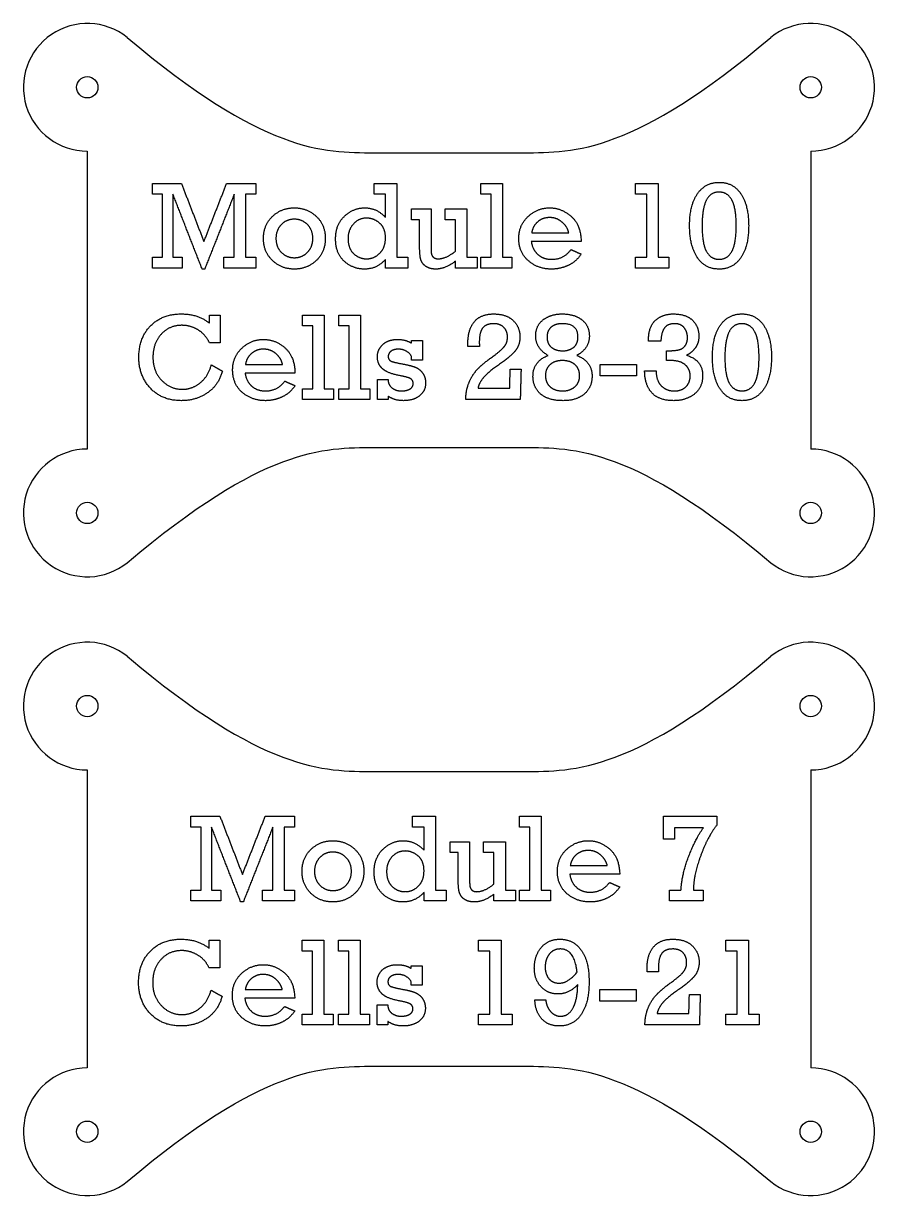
# Model space of a CAD drawing. Header units: inches. Extents: x 0.1 to 15.8, y 0.2 to 7.1.
# Drawn here: x 0.12 to 5.12, y 0.21 to 7.1 of the extents above; entities that cross this region are included whole.
import ezdxf

# ---------------------------------------------------------------- set-up
doc = ezdxf.new("R2010")
doc.units = ezdxf.units.IN
doc.header["$MEASUREMENT"] = 0
doc.layers.add('Default', color=18, linetype='Continuous', true_color=0x000000)

msp = doc.modelspace()

# ---------------------------------------------------------------- linework, layer by layer
at = {"layer": 'Default'}
for points in [[(0.4961, 6.3459), (0.4961, 4.5959)], [(2.1811, 6.3364), (3.0611, 6.3364)], [(4.7461, 6.3459), (4.7461, 4.5959)], [(2.1811, 4.6054), (3.0611, 4.6054)], [(0.4961, 2.7114), (0.4961, 0.9614)], [(2.1811, 2.7019), (3.0611, 2.7019)], [(4.7461, 2.7114), (4.7461, 0.9614)], [(2.1811, 0.9709), (3.0611, 0.9709)]]:
    msp.add_lwpolyline(points, dxfattribs=at)
for centre in [(0.4961, 6.7209), (4.7461, 6.7209), (0.4961, 4.2209), (4.7461, 4.2209), (0.4961, 3.0864), (4.7461, 3.0864), (0.4961, 0.5864), (4.7461, 0.5864)]:
    msp.add_circle(centre, 0.0625, dxfattribs=at)
for centre, start, end in [((0.4961, 6.7209), 51.36101, 270), ((4.7461, 6.7209), 270, 128.63899), ((0.4961, 4.2209), 90, 308.63899), ((4.7461, 4.2209), 231.36101, 90), ((0.4961, 3.0864), 51.36101, 270), ((4.7461, 3.0864), 270, 128.63899), ((0.4961, 0.5864), 90, 308.63899), ((4.7461, 0.5864), 231.36101, 90)]:
    msp.add_arc(centre, 0.375, start, end, dxfattribs=at)
for points, degree in [([(0.7303, 7.0138), (1.5328, 6.3364), (1.8811, 6.3364), (2.1811, 6.3364)], 3), ([(3.0611, 6.3364), (3.3612, 6.3364), (3.7095, 6.3364), (4.512, 7.0138)], 3), ([(0.8785, 6.0925), (0.8785, 6.1244), (0.8785, 6.1562)], 2), ([(0.8785, 6.1562), (0.9637, 6.1562), (1.049, 6.1562)], 2), ([(1.049, 6.1562), (1.1151, 5.9852), (1.1812, 5.8143)], 2), ([(1.1812, 5.8143), (1.2481, 5.9852), (1.3149, 6.1562)], 2), ([(1.3149, 6.1562), (1.4008, 6.1562), (1.4867, 6.1562)], 2), ([(1.4867, 6.1562), (1.4867, 6.1244), (1.4867, 6.0925)], 2), ([(2.181, 6.0925), (2.181, 6.1244), (2.181, 6.1562)], 2), ([(2.181, 6.1562), (2.2479, 6.1562), (2.3148, 6.1562)], 2), ([(2.3148, 6.1562), (2.3148, 5.9397), (2.3148, 5.7231)], 2), ([(2.8084, 6.0925), (2.8084, 6.1244), (2.8084, 6.1562)], 2), ([(2.8084, 6.1562), (2.8721, 6.1562), (2.9358, 6.1562)], 2), ([(2.9358, 6.1562), (2.9358, 5.9397), (2.9358, 5.7231)], 2), ([(3.716, 6.0925), (3.716, 6.1244), (3.716, 6.1562)], 2), ([(3.716, 6.1562), (3.7829, 6.1562), (3.8498, 6.1562)], 2), ([(3.8498, 6.1562), (3.8498, 5.9397), (3.8498, 5.7231)], 2), ([(4.0811, 6.0962), (4.1277, 6.1626), (4.2083, 6.1626)], 2), ([(4.2083, 6.1626), (4.2917, 6.1626), (4.3367, 6.0937)], 2), ([(0.939, 6.0925), (0.9087, 6.0925), (0.8785, 6.0925)], 2), ([(0.939, 5.7231), (0.939, 5.9078), (0.939, 6.0925)], 2), ([(1.1711, 5.653), (1.0853, 5.8728), (0.9995, 6.0925)], 2), ([(0.9995, 6.0925), (0.9995, 5.9078), (0.9995, 5.7231)], 2), ([(1.3593, 6.0925), (1.2726, 5.8728), (1.1859, 5.653)], 2), ([(1.3593, 5.7231), (1.3593, 5.9078), (1.3593, 6.0925)], 2), ([(1.4867, 6.0925), (1.4565, 6.0925), (1.4262, 6.0925)], 2), ([(1.4262, 6.0925), (1.4262, 5.9078), (1.4262, 5.7231)], 2), ([(2.2479, 6.0925), (2.2144, 6.0925), (2.181, 6.0925)], 2), ([(2.2479, 5.9571), (2.2479, 6.0248), (2.2479, 6.0925)], 2), ([(2.8689, 6.0925), (2.8386, 6.0925), (2.8084, 6.0925)], 2), ([(2.8689, 5.7231), (2.8689, 5.9078), (2.8689, 6.0925)], 2), ([(3.7829, 6.0925), (3.7495, 6.0925), (3.716, 6.0925)], 2), ([(3.7829, 5.7231), (3.7829, 5.9078), (3.7829, 6.0925)], 2), ([(4.0345, 5.9076), (4.0345, 6.0298), (4.0811, 6.0962)], 2), ([(4.2081, 6.1053), (4.1541, 6.1053), (4.1309, 6.0539)], 2), ([(4.2821, 6.0601), (4.2559, 6.1053), (4.2081, 6.1053)], 2), ([(4.3084, 5.9076), (4.3084, 6.015), (4.2821, 6.0601)], 2), ([(4.3367, 6.0937), (4.3816, 6.0248), (4.3816, 5.9076)], 2), ([(1.5841, 5.9624), (1.6369, 6.0129), (1.7129, 6.0129)], 2), ([(1.7129, 6.0129), (1.7874, 6.0129), (1.8409, 5.9631)], 2), ([(2.0073, 5.9638), (2.0598, 6.0129), (2.1258, 6.0129)], 2), ([(2.1258, 6.0129), (2.1958, 6.0129), (2.2479, 5.9571)], 2), ([(2.4007, 5.9428), (2.4007, 5.9747), (2.4007, 6.0065)], 2), ([(2.4007, 6.0065), (2.4581, 6.0065), (2.5154, 6.0065)], 2), ([(2.5154, 6.0065), (2.5154, 5.901), (2.5154, 5.7955)], 2), ([(2.5982, 5.9428), (2.5982, 5.9747), (2.5982, 6.0065)], 2), ([(2.5982, 6.0065), (2.6619, 6.0065), (2.7256, 6.0065)], 2), ([(2.7256, 6.0065), (2.7256, 5.8648), (2.7256, 5.7231)], 2), ([(3.0862, 5.9623), (3.1411, 6.0129), (3.2123, 6.0129)], 2), ([(3.2123, 6.0129), (3.282, 6.0129), (3.3387, 5.9633)], 2), ([(4.1309, 6.0539), (4.1078, 6.0026), (4.1078, 5.9076)], 2), ([(1.5313, 5.8332), (1.5313, 5.9119), (1.5841, 5.9624)], 2), ([(1.7129, 5.946), (1.6657, 5.946), (1.6351, 5.9136)], 2), ([(1.7895, 5.9143), (1.7578, 5.946), (1.7129, 5.946)], 2), ([(1.8409, 5.9631), (1.8944, 5.9133), (1.8944, 5.8332)], 2), ([(1.9549, 5.8296), (1.9549, 5.9147), (2.0073, 5.9638)], 2), ([(2.1366, 5.9524), (2.0907, 5.9524), (2.0594, 5.9178)], 2), ([(2.2136, 5.923), (2.1793, 5.9524), (2.1366, 5.9524)], 2), ([(2.2479, 5.8359), (2.2479, 5.8936), (2.2136, 5.923)], 2), ([(2.4485, 5.9428), (2.4246, 5.9428), (2.4007, 5.9428)], 2), ([(2.4485, 5.7846), (2.4485, 5.8637), (2.4485, 5.9428)], 2), ([(2.6587, 5.9428), (2.6285, 5.9428), (2.5982, 5.9428)], 2), ([(2.6587, 5.758), (2.6587, 5.8504), (2.6587, 5.9428)], 2), ([(3.0313, 5.8332), (3.0313, 5.9116), (3.0862, 5.9623)], 2), ([(3.1423, 5.9307), (3.1135, 5.9058), (3.1071, 5.8664)], 2), ([(3.2116, 5.9556), (3.1711, 5.9556), (3.1423, 5.9307)], 2), ([(3.2866, 5.928), (3.256, 5.9556), (3.2116, 5.9556)], 2), ([(3.3243, 5.8664), (3.3172, 5.9005), (3.2866, 5.928)], 2), ([(3.3387, 5.9633), (3.3954, 5.9136), (3.3976, 5.8155)], 2), ([(1.6351, 5.9136), (1.6046, 5.8811), (1.6046, 5.833)], 2), ([(1.8211, 5.833), (1.8211, 5.8825), (1.7895, 5.9143)], 2), ([(2.0594, 5.9178), (2.0281, 5.8832), (2.0281, 5.8326)], 2), ([(3.1071, 5.8664), (3.2157, 5.8664), (3.3243, 5.8664)], 2), ([(4.0793, 5.7223), (4.0345, 5.7915), (4.0345, 5.9076)], 2), ([(4.1078, 5.9076), (4.1078, 5.8017), (4.1337, 5.756)], 2), ([(4.2825, 5.7562), (4.3084, 5.8021), (4.3084, 5.9076)], 2), ([(4.3816, 5.9076), (4.3816, 5.7862), (4.3352, 5.7196)], 2), ([(1.5836, 5.7037), (1.5313, 5.7544), (1.5313, 5.8332)], 2), ([(1.6046, 5.833), (1.6046, 5.7831), (1.636, 5.7515)], 2), ([(1.79, 5.7518), (1.8211, 5.7838), (1.8211, 5.833)], 2), ([(1.8944, 5.8332), (1.8944, 5.753), (1.8411, 5.703)], 2), ([(2.0059, 5.699), (1.9549, 5.7449), (1.9549, 5.8296)], 2), ([(2.0281, 5.8326), (2.0281, 5.7753), (2.0603, 5.7444)], 2), ([(2.2143, 5.746), (2.2479, 5.7785), (2.2479, 5.8359)], 2), ([(2.4561, 5.7073), (2.4485, 5.7313), (2.4485, 5.7846)], 2), ([(2.5154, 5.7955), (2.5154, 5.7572), (2.5176, 5.744)], 2), ([(3.0877, 5.7018), (3.0313, 5.7505), (3.0313, 5.8332)], 2), ([(3.3976, 5.8155), (3.2511, 5.8155), (3.1046, 5.8155)], 2), ([(3.1046, 5.8155), (3.111, 5.7685), (3.1428, 5.7394)], 2), ([(0.8785, 5.6594), (0.8785, 5.6913), (0.8785, 5.7231)], 2), ([(0.8785, 5.7231), (0.9087, 5.7231), (0.939, 5.7231)], 2), ([(0.9995, 5.7231), (1.0265, 5.7231), (1.0536, 5.7231)], 2), ([(1.0536, 5.7231), (1.0536, 5.6913), (1.0536, 5.6594)], 2), ([(1.2988, 5.6594), (1.2988, 5.6913), (1.2988, 5.7231)], 2), ([(1.2988, 5.7231), (1.3291, 5.7231), (1.3593, 5.7231)], 2), ([(1.4262, 5.7231), (1.4565, 5.7231), (1.4867, 5.7231)], 2), ([(1.4867, 5.7231), (1.4867, 5.6913), (1.4867, 5.6594)], 2), ([(1.636, 5.7515), (1.6675, 5.7199), (1.7129, 5.7199)], 2), ([(1.7129, 5.7199), (1.7589, 5.7199), (1.79, 5.7518)], 2), ([(2.0603, 5.7444), (2.0925, 5.7135), (2.1373, 5.7135)], 2), ([(2.1373, 5.7135), (2.1807, 5.7135), (2.2143, 5.746)], 2), ([(2.3148, 5.7231), (2.3466, 5.7231), (2.3785, 5.7231)], 2), ([(2.3785, 5.7231), (2.3785, 5.6913), (2.3785, 5.6594)], 2), ([(2.5176, 5.744), (2.5197, 5.7307), (2.5302, 5.7221)], 2), ([(2.5302, 5.7221), (2.5407, 5.7135), (2.5567, 5.7135)], 2), ([(2.5567, 5.7135), (2.6044, 5.7135), (2.6587, 5.758)], 2), ([(2.7256, 5.7231), (2.7558, 5.7231), (2.7861, 5.7231)], 2), ([(2.7861, 5.7231), (2.7861, 5.6913), (2.7861, 5.6594)], 2), ([(2.8084, 5.6594), (2.8084, 5.6913), (2.8084, 5.7231)], 2), ([(2.8084, 5.7231), (2.8386, 5.7231), (2.8689, 5.7231)], 2), ([(2.9358, 5.7231), (2.9629, 5.7231), (2.9899, 5.7231)], 2), ([(2.9899, 5.7231), (2.9899, 5.6913), (2.9899, 5.6594)], 2), ([(3.1428, 5.7394), (3.1745, 5.7104), (3.2239, 5.7104)], 2), ([(3.2239, 5.7104), (3.2957, 5.7104), (3.3375, 5.7677)], 2), ([(3.3976, 5.7412), (3.3683, 5.6964), (3.3214, 5.6747)], 2), ([(3.3375, 5.7677), (3.3675, 5.7544), (3.3976, 5.7412)], 2), ([(3.716, 5.6594), (3.716, 5.6913), (3.716, 5.7231)], 2), ([(3.716, 5.7231), (3.7495, 5.7231), (3.7829, 5.7231)], 2), ([(3.8498, 5.7231), (3.8816, 5.7231), (3.9135, 5.7231)], 2), ([(3.9135, 5.7231), (3.9135, 5.6913), (3.9135, 5.6594)], 2), ([(4.2083, 5.653), (4.1241, 5.653), (4.0793, 5.7223)], 2), ([(4.1337, 5.756), (4.1596, 5.7104), (4.2081, 5.7104)], 2), ([(4.2081, 5.7104), (4.2566, 5.7104), (4.2825, 5.7562)], 2), ([(4.3352, 5.7196), (4.2888, 5.653), (4.2083, 5.653)], 2), ([(1.0536, 5.6594), (0.966, 5.6594), (0.8785, 5.6594)], 2), ([(1.1859, 5.653), (1.1785, 5.653), (1.1711, 5.653)], 2), ([(1.4867, 5.6594), (1.3928, 5.6594), (1.2988, 5.6594)], 2), ([(1.7129, 5.653), (1.6358, 5.653), (1.5836, 5.7037)], 2), ([(1.8411, 5.703), (1.7877, 5.653), (1.7129, 5.653)], 2), ([(2.1244, 5.653), (2.0569, 5.653), (2.0059, 5.699)], 2), ([(2.2479, 5.7096), (2.1972, 5.653), (2.1244, 5.653)], 2), ([(2.2479, 5.6594), (2.2479, 5.6845), (2.2479, 5.7096)], 2), ([(2.3785, 5.6594), (2.3132, 5.6594), (2.2479, 5.6594)], 2), ([(2.4864, 5.6681), (2.4636, 5.6832), (2.4561, 5.7073)], 2), ([(2.5439, 5.653), (2.5091, 5.653), (2.4864, 5.6681)], 2), ([(2.6587, 5.6991), (2.5988, 5.653), (2.5439, 5.653)], 2), ([(2.6587, 5.6594), (2.6587, 5.6793), (2.6587, 5.6991)], 2), ([(2.7861, 5.6594), (2.7224, 5.6594), (2.6587, 5.6594)], 2), ([(2.9899, 5.6594), (2.8992, 5.6594), (2.8084, 5.6594)], 2), ([(3.2234, 5.653), (3.144, 5.653), (3.0877, 5.7018)], 2), ([(3.3214, 5.6747), (3.2746, 5.653), (3.2234, 5.653)], 2), ([(3.9135, 5.6594), (3.8148, 5.6594), (3.716, 5.6594)], 2), ([(0.8682, 5.3201), (0.9372, 5.3897), (1.0482, 5.3897)], 2), ([(1.0482, 5.3897), (1.1464, 5.3897), (1.2132, 5.3364)], 2), ([(1.2132, 5.3364), (1.2132, 5.3599), (1.2132, 5.3833)], 2), ([(1.2132, 5.3833), (1.245, 5.3833), (1.2769, 5.3833)], 2), ([(1.2769, 5.3833), (1.2769, 5.3021), (1.2769, 5.2209)], 2), ([(1.761, 5.3196), (1.761, 5.3515), (1.761, 5.3833)], 2), ([(1.761, 5.3833), (1.8247, 5.3833), (1.8884, 5.3833)], 2), ([(1.8884, 5.3833), (1.8884, 5.1668), (1.8884, 4.9502)], 2), ([(1.9743, 5.3196), (1.9743, 5.3515), (1.9743, 5.3833)], 2), ([(1.9743, 5.3833), (2.038, 5.3833), (2.1017, 5.3833)], 2), ([(2.1017, 5.3833), (2.1017, 5.1668), (2.1017, 4.9502)], 2), ([(2.7706, 5.3446), (2.809, 5.3897), (2.8832, 5.3897)], 2), ([(2.8832, 5.3897), (2.9581, 5.3897), (2.9981, 5.3509)], 2), ([(3.1756, 5.3562), (3.2208, 5.3897), (3.2841, 5.3897)], 2), ([(3.2841, 5.3897), (3.3588, 5.3897), (3.4023, 5.3548)], 2), ([(3.8351, 5.3532), (3.8774, 5.3897), (3.9388, 5.3897)], 2), ([(3.9388, 5.3897), (4.0134, 5.3897), (4.0512, 5.3529)], 2), ([(4.2152, 5.3233), (4.2618, 5.3897), (4.3424, 5.3897)], 2), ([(4.3424, 5.3897), (4.4258, 5.3897), (4.4708, 5.3208)], 2), ([(0.7992, 5.133), (0.7992, 5.2505), (0.8682, 5.3201)], 2), ([(1.0524, 5.3228), (0.9778, 5.3228), (0.9299, 5.2698)], 2), ([(1.1468, 5.2962), (1.102, 5.3228), (1.0524, 5.3228)], 2), ([(1.8215, 5.3196), (1.7912, 5.3196), (1.761, 5.3196)], 2), ([(1.8215, 4.9502), (1.8215, 5.1349), (1.8215, 5.3196)], 2), ([(2.0349, 5.3196), (2.0046, 5.3196), (1.9743, 5.3196)], 2), ([(2.0349, 4.9502), (2.0349, 5.1349), (2.0349, 5.3196)], 2), ([(2.7323, 5.2195), (2.7323, 5.2995), (2.7706, 5.3446)], 2), ([(2.8196, 5.3075), (2.7992, 5.2826), (2.7992, 5.2256)], 2), ([(2.8841, 5.3324), (2.84, 5.3324), (2.8196, 5.3075)], 2), ([(2.9433, 5.3102), (2.9218, 5.3324), (2.8841, 5.3324)], 2), ([(2.9648, 5.253), (2.9648, 5.288), (2.9433, 5.3102)], 2), ([(2.9981, 5.3509), (3.038, 5.3121), (3.038, 5.2555)], 2), ([(3.1304, 5.2598), (3.1304, 5.3228), (3.1756, 5.3562)], 2), ([(3.2215, 5.3123), (3.1973, 5.2921), (3.1973, 5.254)], 2), ([(3.2859, 5.3324), (3.2457, 5.3324), (3.2215, 5.3123)], 2), ([(3.3788, 5.254), (3.3788, 5.3324), (3.2859, 5.3324)], 2), ([(3.4023, 5.3548), (3.4457, 5.3199), (3.4457, 5.2598)], 2), ([(3.7928, 5.2305), (3.7928, 5.3168), (3.8351, 5.3532)], 2), ([(3.8867, 5.3068), (3.8678, 5.2812), (3.8661, 5.2305)], 2), ([(3.9467, 5.3324), (3.9055, 5.3324), (3.8867, 5.3068)], 2), ([(4.0031, 5.3081), (3.984, 5.3324), (3.9467, 5.3324)], 2), ([(4.0221, 5.25), (4.0221, 5.2838), (4.0031, 5.3081)], 2), ([(4.0512, 5.3529), (4.089, 5.3161), (4.089, 5.259)], 2), ([(4.1686, 5.1347), (4.1686, 5.2569), (4.2152, 5.3233)], 2), ([(4.3422, 5.3324), (4.2882, 5.3324), (4.265, 5.281)], 2), ([(4.4162, 5.2872), (4.39, 5.3324), (4.3422, 5.3324)], 2), ([(4.4708, 5.3208), (4.5157, 5.2519), (4.5157, 5.1347)], 2), ([(0.9299, 5.2698), (0.882, 5.2167), (0.882, 5.1356)], 2), ([(1.2132, 5.2209), (1.1916, 5.2695), (1.1468, 5.2962)], 2), ([(1.4051, 5.1894), (1.46, 5.24), (1.5311, 5.24)], 2), ([(1.5311, 5.24), (1.6008, 5.24), (1.6575, 5.1904)], 2), ([(2.233, 5.2107), (2.2655, 5.24), (2.3186, 5.24)], 2), ([(2.3186, 5.24), (2.3665, 5.24), (2.4011, 5.2177)], 2), ([(2.4011, 5.2177), (2.4011, 5.2257), (2.4011, 5.2337)], 2), ([(2.4011, 5.2337), (2.4329, 5.2337), (2.4648, 5.2337)], 2), ([(2.4648, 5.2337), (2.4648, 5.1763), (2.4648, 5.119)], 2), ([(2.9497, 5.2031), (2.9648, 5.2245), (2.9648, 5.253)], 2), ([(3.038, 5.2555), (3.038, 5.2081), (3.0118, 5.1746)], 2), ([(3.2033, 5.1455), (3.1304, 5.1879), (3.1304, 5.2598)], 2), ([(3.1973, 5.254), (3.1973, 5.2145), (3.2222, 5.1938)], 2), ([(3.3528, 5.1931), (3.3788, 5.2131), (3.3788, 5.254)], 2), ([(3.4457, 5.2598), (3.4457, 5.1886), (3.3727, 5.1455)], 2), ([(4.0091, 5.2038), (4.0221, 5.2221), (4.0221, 5.25)], 2), ([(4.089, 5.259), (4.089, 5.2168), (4.0665, 5.1879)], 2), ([(4.265, 5.281), (4.2419, 5.2297), (4.2419, 5.1347)], 2), ([(4.4425, 5.1347), (4.4425, 5.2421), (4.4162, 5.2872)], 2), ([(1.2769, 5.2209), (1.245, 5.2209), (1.2132, 5.2209)], 2), ([(1.3501, 5.0603), (1.3501, 5.1387), (1.4051, 5.1894)], 2), ([(1.5304, 5.1827), (1.4899, 5.1827), (1.4611, 5.1578)], 2), ([(1.6054, 5.1552), (1.5749, 5.1827), (1.5304, 5.1827)], 2), ([(1.6575, 5.1904), (1.7142, 5.1408), (1.7164, 5.0426)], 2), ([(2.2005, 5.1379), (2.2005, 5.1814), (2.233, 5.2107)], 2), ([(2.2809, 5.171), (2.2642, 5.1594), (2.2642, 5.14)], 2), ([(2.3236, 5.1827), (2.2977, 5.1827), (2.2809, 5.171)], 2), ([(2.4011, 5.1401), (2.3745, 5.1827), (2.3236, 5.1827)], 2), ([(2.7327, 5.1986), (2.7323, 5.2114), (2.7323, 5.2195)], 2), ([(2.7999, 5.1986), (2.7663, 5.1986), (2.7327, 5.1986)], 2), ([(2.7992, 5.2256), (2.7992, 5.2114), (2.7999, 5.1986)], 2), ([(2.892, 5.1495), (2.9345, 5.1816), (2.9497, 5.2031)], 2), ([(3.0118, 5.1746), (2.9856, 5.1411), (2.9117, 5.0895)], 2), ([(3.2222, 5.1938), (3.2471, 5.1731), (3.2902, 5.1731)], 2), ([(3.2902, 5.1731), (3.3269, 5.1731), (3.3528, 5.1931)], 2), ([(3.8661, 5.2305), (3.8294, 5.2305), (3.7928, 5.2305)], 2), ([(3.8979, 5.1731), (3.9493, 5.1731), (3.9727, 5.1793)], 2), ([(3.8979, 5.1158), (3.8979, 5.1445), (3.8979, 5.1731)], 2), ([(3.9727, 5.1793), (3.9961, 5.1855), (4.0091, 5.2038)], 2), ([(4.0665, 5.1879), (4.0441, 5.159), (4.0158, 5.1468)], 2), ([(0.8675, 4.953), (0.7992, 5.0258), (0.7992, 5.133)], 2), ([(0.882, 5.1356), (0.882, 5.0525), (0.933, 4.9998)], 2), ([(1.4611, 5.1578), (1.4323, 5.1329), (1.4259, 5.0935)], 2), ([(1.6431, 5.0935), (1.636, 5.1276), (1.6054, 5.1552)], 2), ([(2.2307, 5.0676), (2.2005, 5.0947), (2.2005, 5.1379)], 2), ([(2.2642, 5.14), (2.2642, 5.1202), (2.28, 5.1129)], 2), ([(2.28, 5.1129), (2.2959, 5.1055), (2.3481, 5.096)], 2), ([(2.3481, 5.096), (2.3983, 5.0869), (2.4241, 5.0764)], 2), ([(2.4011, 5.119), (2.4011, 5.1296), (2.4011, 5.1401)], 2), ([(2.4648, 5.119), (2.4329, 5.119), (2.4011, 5.119)], 2), ([(2.7895, 5.0659), (2.8228, 5.1008), (2.892, 5.1495)], 2), ([(3.1145, 5.0237), (3.1145, 5.1111), (3.2033, 5.1455)], 2), ([(3.2859, 5.1158), (3.2428, 5.1158), (3.2153, 5.0921)], 2), ([(3.362, 5.091), (3.3357, 5.1158), (3.2859, 5.1158)], 2), ([(3.3727, 5.1455), (3.4616, 5.1111), (3.4616, 5.0237)], 2), ([(3.9172, 5.1162), (3.9089, 5.1162), (3.8979, 5.1158)], 2), ([(4.0092, 5.0906), (3.9803, 5.1162), (3.9172, 5.1162)], 2), ([(4.0158, 5.1468), (4.1113, 5.1196), (4.1113, 5.0295)], 2), ([(4.2134, 4.9494), (4.1686, 5.0186), (4.1686, 5.1347)], 2), ([(4.2419, 5.1347), (4.2419, 5.0288), (4.2678, 4.9832)], 2), ([(4.4166, 4.9833), (4.4425, 5.0292), (4.4425, 5.1347)], 2), ([(4.5157, 5.1347), (4.5157, 5.0133), (4.4693, 4.9467)], 2), ([(1.1585, 4.9842), (1.2056, 5.0214), (1.2249, 5.0903)], 2), ([(1.2896, 5.0542), (1.2678, 4.9713), (1.2014, 4.9257)], 2), ([(1.2249, 5.0903), (1.2573, 5.0723), (1.2896, 5.0542)], 2), ([(1.4065, 4.9289), (1.3501, 4.9776), (1.3501, 5.0603)], 2), ([(1.7164, 5.0426), (1.5699, 5.0426), (1.4234, 5.0426)], 2), ([(1.4234, 5.0426), (1.4299, 4.9956), (1.4616, 4.9666)], 2), ([(1.4259, 5.0935), (1.5345, 5.0935), (1.6431, 5.0935)], 2), ([(2.3312, 5.0274), (2.2609, 5.0404), (2.2307, 5.0676)], 2), ([(2.3946, 5.0097), (2.3786, 5.0189), (2.3312, 5.0274)], 2), ([(2.4241, 5.0764), (2.4499, 5.0659), (2.4669, 5.0415)], 2), ([(2.4669, 5.0415), (2.4839, 5.0171), (2.4839, 4.9847)], 2), ([(2.7379, 4.9844), (2.7562, 5.031), (2.7895, 5.0659)], 2), ([(2.9117, 5.0895), (2.8399, 5.0389), (2.8175, 5.0081)], 2), ([(2.9778, 4.9534), (2.9793, 5.0091), (2.9807, 5.0649)], 2), ([(2.9807, 5.0649), (3.0126, 5.0649), (3.0444, 5.0649)], 2), ([(3.0444, 5.0649), (3.0421, 4.9757), (3.0397, 4.8865)], 2), ([(3.2153, 5.0921), (3.1877, 5.0683), (3.1877, 5.0264)], 2), ([(3.1877, 5.0264), (3.1877, 4.9875), (3.2146, 4.9625)], 2), ([(3.3603, 4.9616), (3.3884, 4.9857), (3.3884, 5.0268)], 2), ([(3.3884, 5.0268), (3.3884, 5.0662), (3.362, 5.091)], 2), ([(3.5094, 5.0935), (3.6161, 5.0935), (3.7228, 5.0935)], 2), ([(3.5094, 5.0266), (3.5094, 5.0601), (3.5094, 5.0935)], 2), ([(3.7228, 5.0266), (3.6161, 5.0266), (3.5094, 5.0266)], 2), ([(3.7228, 5.0935), (3.7228, 5.0601), (3.7228, 5.0266)], 2), ([(3.8124, 4.9267), (3.7705, 4.9733), (3.7705, 5.0553)], 2), ([(3.7705, 5.0553), (3.804, 5.0553), (3.8374, 5.0553)], 2), ([(3.8374, 5.0553), (3.8391, 4.998), (3.8679, 4.9677)], 2), ([(4.038, 5.0252), (4.038, 5.065), (4.0092, 5.0906)], 2), ([(4.1113, 5.0295), (4.1113, 4.9547), (4.0606, 4.9174)], 2), ([(0.933, 4.9998), (0.984, 4.947), (1.054, 4.947)], 2), ([(1.054, 4.947), (1.1114, 4.947), (1.1585, 4.9842)], 2), ([(1.4616, 4.9666), (1.4933, 4.9375), (1.5427, 4.9375)], 2), ([(1.5427, 4.9375), (1.6145, 4.9375), (1.6563, 4.9948)], 2), ([(1.7164, 4.9683), (1.6871, 4.9235), (1.6402, 4.9018)], 2), ([(1.6563, 4.9948), (1.6863, 4.9816), (1.7164, 4.9683)], 2), ([(2.2005, 4.8865), (2.2005, 4.9454), (2.2005, 5.0044)], 2), ([(2.2005, 5.0044), (2.2323, 5.0044), (2.2642, 5.0044)], 2), ([(2.2642, 5.0044), (2.2642, 4.9987), (2.2642, 4.993)], 2), ([(2.2642, 4.993), (2.2672, 4.9688), (2.2893, 4.9531)], 2), ([(2.3918, 4.9489), (2.4106, 4.9604), (2.4106, 4.9807)], 2), ([(2.4106, 4.9807), (2.4106, 5.0004), (2.3946, 5.0097)], 2), ([(2.4839, 4.9847), (2.4839, 4.9367), (2.4475, 4.9084)], 2), ([(2.7196, 4.8865), (2.7196, 4.9378), (2.7379, 4.9844)], 2), ([(2.8175, 5.0081), (2.7951, 4.9773), (2.7915, 4.9534)], 2), ([(3.1595, 4.9193), (3.1145, 4.9585), (3.1145, 5.0237)], 2), ([(3.2146, 4.9625), (3.2414, 4.9375), (3.288, 4.9375)], 2), ([(3.288, 4.9375), (3.3322, 4.9375), (3.3603, 4.9616)], 2), ([(3.4616, 5.0237), (3.4616, 4.9585), (3.4157, 4.9193)], 2), ([(3.8679, 4.9677), (3.8967, 4.9375), (3.9445, 4.9375)], 2), ([(3.9445, 4.9375), (3.9881, 4.9375), (4.0131, 4.9624)], 2), ([(4.0131, 4.9624), (4.038, 4.9872), (4.038, 5.0252)], 2), ([(4.2678, 4.9832), (4.2937, 4.9375), (4.3422, 4.9375)], 2), ([(4.3422, 4.9375), (4.3907, 4.9375), (4.4166, 4.9833)], 2), ([(1.0489, 4.8802), (0.9358, 4.8802), (0.8675, 4.953)], 2), ([(1.2014, 4.9257), (1.1351, 4.8802), (1.0489, 4.8802)], 2), ([(1.5422, 4.8802), (1.4628, 4.8802), (1.4065, 4.9289)], 2), ([(1.6402, 4.9018), (1.5934, 4.8802), (1.5422, 4.8802)], 2), ([(1.761, 4.8865), (1.761, 4.9184), (1.761, 4.9502)], 2), ([(1.761, 4.9502), (1.7912, 4.9502), (1.8215, 4.9502)], 2), ([(1.8884, 4.9502), (1.9154, 4.9502), (1.9425, 4.9502)], 2), ([(1.9425, 4.9502), (1.9425, 4.9184), (1.9425, 4.8865)], 2), ([(1.9743, 4.8865), (1.9743, 4.9184), (1.9743, 4.9502)], 2), ([(1.9743, 4.9502), (2.0046, 4.9502), (2.0349, 4.9502)], 2), ([(2.1017, 4.9502), (2.1288, 4.9502), (2.1559, 4.9502)], 2), ([(2.1559, 4.9502), (2.1559, 4.9184), (2.1559, 4.8865)], 2), ([(2.3531, 4.8802), (2.2986, 4.8802), (2.2642, 4.9071)], 2), ([(2.2642, 4.9071), (2.2642, 4.8968), (2.2642, 4.8865)], 2), ([(2.2893, 4.9531), (2.3114, 4.9375), (2.3415, 4.9375)], 2), ([(2.3415, 4.9375), (2.373, 4.9375), (2.3918, 4.9489)], 2), ([(2.4475, 4.9084), (2.4111, 4.8802), (2.3531, 4.8802)], 2), ([(2.7915, 4.9534), (2.8846, 4.9534), (2.9778, 4.9534)], 2), ([(3.292, 4.8802), (3.2045, 4.8802), (3.1595, 4.9193)], 2), ([(3.4157, 4.9193), (3.3698, 4.8802), (3.292, 4.8802)], 2), ([(3.9415, 4.8802), (3.8542, 4.8802), (3.8124, 4.9267)], 2), ([(4.0606, 4.9174), (4.0098, 4.8802), (3.9415, 4.8802)], 2), ([(4.3424, 4.8802), (4.2582, 4.8802), (4.2134, 4.9494)], 2), ([(4.4693, 4.9467), (4.4229, 4.8802), (4.3424, 4.8802)], 2), ([(1.9425, 4.8865), (1.8517, 4.8865), (1.761, 4.8865)], 2), ([(2.1559, 4.8865), (2.0651, 4.8865), (1.9743, 4.8865)], 2), ([(2.2642, 4.8865), (2.2323, 4.8865), (2.2005, 4.8865)], 2), ([(3.0397, 4.8865), (2.8796, 4.8865), (2.7196, 4.8865)], 2), ([(0.7303, 3.928), (1.5328, 4.6054), (1.8811, 4.6054), (2.1811, 4.6054)], 3), ([(3.0611, 4.6054), (3.3612, 4.6054), (3.7095, 4.6054), (4.512, 3.928)], 3), ([(0.7303, 3.3793), (1.5328, 2.7019), (1.8811, 2.7019), (2.1811, 2.7019)], 3), ([(3.0611, 2.7019), (3.3612, 2.7019), (3.7095, 2.7019), (4.512, 3.3793)], 3), ([(1.105, 2.3753), (1.105, 2.4071), (1.105, 2.439)], 2), ([(1.105, 2.439), (1.1903, 2.439), (1.2755, 2.439)], 2), ([(1.2755, 2.439), (1.3416, 2.268), (1.4077, 2.097)], 2), ([(1.4077, 2.097), (1.4746, 2.268), (1.5414, 2.439)], 2), ([(1.5414, 2.439), (1.6274, 2.439), (1.7133, 2.439)], 2), ([(1.7133, 2.439), (1.7133, 2.4071), (1.7133, 2.3753)], 2), ([(2.4075, 2.3753), (2.4075, 2.4071), (2.4075, 2.439)], 2), ([(2.4075, 2.439), (2.4744, 2.439), (2.5413, 2.439)], 2), ([(2.5413, 2.439), (2.5413, 2.2224), (2.5413, 2.0059)], 2), ([(3.0349, 2.3753), (3.0349, 2.4071), (3.0349, 2.439)], 2), ([(3.0349, 2.439), (3.0986, 2.439), (3.1623, 2.439)], 2), ([(3.1623, 2.439), (3.1623, 2.2224), (3.1623, 2.0059)], 2), ([(3.8821, 2.3052), (3.8821, 2.3721), (3.8821, 2.439)], 2), ([(3.8821, 2.439), (4.0381, 2.439), (4.1942, 2.439)], 2), ([(4.1942, 2.439), (4.1942, 2.4125), (4.1942, 2.386)], 2), ([(1.1655, 2.3753), (1.1352, 2.3753), (1.105, 2.3753)], 2), ([(1.1655, 2.0059), (1.1655, 2.1906), (1.1655, 2.3753)], 2), ([(1.3976, 1.9358), (1.3118, 2.1556), (1.226, 2.3753)], 2), ([(1.226, 2.3753), (1.226, 2.1906), (1.226, 2.0059)], 2), ([(1.5859, 2.3753), (1.4992, 2.1556), (1.4125, 1.9358)], 2), ([(1.5859, 2.0059), (1.5859, 2.1906), (1.5859, 2.3753)], 2), ([(1.7133, 2.3753), (1.683, 2.3753), (1.6528, 2.3753)], 2), ([(1.6528, 2.3753), (1.6528, 2.1906), (1.6528, 2.0059)], 2), ([(2.4744, 2.3753), (2.441, 2.3753), (2.4075, 2.3753)], 2), ([(2.4744, 2.2399), (2.4744, 2.3076), (2.4744, 2.3753)], 2), ([(3.0954, 2.3753), (3.0652, 2.3753), (3.0349, 2.3753)], 2), ([(3.0954, 2.0059), (3.0954, 2.1906), (3.0954, 2.3753)], 2), ([(4.1162, 2.3721), (4.031, 2.3721), (3.9458, 2.3721)], 2), ([(3.9458, 2.3721), (3.9458, 2.3387), (3.9458, 2.3052)], 2), ([(4.0294, 2.204), (4.0693, 2.3074), (4.1162, 2.3721)], 2), ([(4.1942, 2.386), (4.1451, 2.3285), (4.1012, 2.2116)], 2), ([(1.8106, 2.2452), (1.8634, 2.2957), (1.9394, 2.2957)], 2), ([(1.9394, 2.2957), (2.0139, 2.2957), (2.0674, 2.2459)], 2), ([(2.2339, 2.2466), (2.2863, 2.2957), (2.3524, 2.2957)], 2), ([(2.3524, 2.2957), (2.4223, 2.2957), (2.4744, 2.2399)], 2), ([(2.6273, 2.2256), (2.6273, 2.2575), (2.6273, 2.2893)], 2), ([(2.6273, 2.2893), (2.6846, 2.2893), (2.7419, 2.2893)], 2), ([(2.7419, 2.2893), (2.7419, 2.1838), (2.7419, 2.0782)], 2), ([(2.8247, 2.2256), (2.8247, 2.2575), (2.8247, 2.2893)], 2), ([(2.8247, 2.2893), (2.8884, 2.2893), (2.9521, 2.2893)], 2), ([(2.9521, 2.2893), (2.9521, 2.1476), (2.9521, 2.0059)], 2), ([(3.3128, 2.245), (3.3677, 2.2957), (3.4388, 2.2957)], 2), ([(3.4388, 2.2957), (3.5086, 2.2957), (3.5653, 2.246)], 2), ([(3.9458, 2.3052), (3.9139, 2.3052), (3.8821, 2.3052)], 2), ([(1.7579, 2.1159), (1.7579, 2.1947), (1.8106, 2.2452)], 2), ([(1.9394, 2.2288), (1.8923, 2.2288), (1.8617, 2.1964)], 2), ([(2.016, 2.1971), (1.9844, 2.2288), (1.9394, 2.2288)], 2), ([(2.0674, 2.2459), (2.1209, 2.1961), (2.1209, 2.1159)], 2), ([(2.1814, 2.1124), (2.1814, 2.1975), (2.2339, 2.2466)], 2), ([(2.3631, 2.2352), (2.3173, 2.2352), (2.286, 2.2006)], 2), ([(2.4401, 2.2058), (2.4058, 2.2352), (2.3631, 2.2352)], 2), ([(2.4744, 2.1186), (2.4744, 2.1764), (2.4401, 2.2058)], 2), ([(2.6751, 2.2256), (2.6512, 2.2256), (2.6273, 2.2256)], 2), ([(2.6751, 2.0674), (2.6751, 2.1465), (2.6751, 2.2256)], 2), ([(2.8852, 2.2256), (2.855, 2.2256), (2.8247, 2.2256)], 2), ([(2.8852, 2.0408), (2.8852, 2.1332), (2.8852, 2.2256)], 2), ([(3.2579, 2.1159), (3.2579, 2.1944), (3.3128, 2.245)], 2), ([(3.3688, 2.2135), (3.3401, 2.1886), (3.3336, 2.1492)], 2), ([(3.4381, 2.2384), (3.3976, 2.2384), (3.3688, 2.2135)], 2), ([(3.5132, 2.2108), (3.4826, 2.2384), (3.4381, 2.2384)], 2), ([(3.5509, 2.1492), (3.5437, 2.1833), (3.5132, 2.2108)], 2), ([(3.5653, 2.246), (3.622, 2.1964), (3.6241, 2.0982)], 2), ([(3.984, 2.0059), (3.9894, 2.1005), (4.0294, 2.204)], 2), ([(4.1012, 2.2116), (4.0572, 2.0947), (4.0572, 2.0059)], 2), ([(1.8617, 2.1964), (1.8311, 2.1639), (1.8311, 2.1157)], 2), ([(2.0477, 2.1157), (2.0477, 2.1653), (2.016, 2.1971)], 2), ([(2.286, 2.2006), (2.2547, 2.166), (2.2547, 2.1154)], 2), ([(3.3336, 2.1492), (3.4422, 2.1492), (3.5509, 2.1492)], 2), ([(1.8101, 1.9865), (1.7579, 2.0371), (1.7579, 2.1159)], 2), ([(1.8311, 2.1157), (1.8311, 2.0658), (1.8626, 2.0343)], 2), ([(2.0166, 2.0346), (2.0477, 2.0665), (2.0477, 2.1157)], 2), ([(2.1209, 2.1159), (2.1209, 2.0357), (2.0676, 1.9858)], 2), ([(2.2325, 1.9817), (2.1814, 2.0277), (2.1814, 2.1124)], 2), ([(2.2547, 2.1154), (2.2547, 2.058), (2.2868, 2.0272)], 2), ([(2.4408, 2.0288), (2.4744, 2.0613), (2.4744, 2.1186)], 2), ([(2.6826, 1.99), (2.6751, 2.014), (2.6751, 2.0674)], 2), ([(2.7419, 2.0782), (2.7419, 2.04), (2.7441, 2.0267)], 2), ([(3.3142, 1.9845), (3.2579, 2.0332), (3.2579, 2.1159)], 2), ([(3.6241, 2.0982), (3.4776, 2.0982), (3.3311, 2.0982)], 2), ([(3.3311, 2.0982), (3.3376, 2.0513), (3.3693, 2.0222)], 2), ([(1.105, 1.9422), (1.105, 1.974), (1.105, 2.0059)], 2), ([(1.105, 2.0059), (1.1352, 2.0059), (1.1655, 2.0059)], 2), ([(1.226, 2.0059), (1.2531, 2.0059), (1.2801, 2.0059)], 2), ([(1.2801, 2.0059), (1.2801, 1.974), (1.2801, 1.9422)], 2), ([(1.5254, 1.9422), (1.5254, 1.974), (1.5254, 2.0059)], 2), ([(1.5254, 2.0059), (1.5556, 2.0059), (1.5859, 2.0059)], 2), ([(1.6528, 2.0059), (1.683, 2.0059), (1.7133, 2.0059)], 2), ([(1.7133, 2.0059), (1.7133, 1.974), (1.7133, 1.9422)], 2), ([(1.8626, 2.0343), (1.8941, 2.0027), (1.9394, 2.0027)], 2), ([(1.9394, 2.0027), (1.9855, 2.0027), (2.0166, 2.0346)], 2), ([(2.2868, 2.0272), (2.319, 1.9963), (2.3638, 1.9963)], 2), ([(2.3638, 1.9963), (2.4072, 1.9963), (2.4408, 2.0288)], 2), ([(2.5413, 2.0059), (2.5731, 2.0059), (2.605, 2.0059)], 2), ([(2.605, 2.0059), (2.605, 1.974), (2.605, 1.9422)], 2), ([(2.7441, 2.0267), (2.7463, 2.0135), (2.7568, 2.0049)], 2), ([(2.7568, 2.0049), (2.7673, 1.9963), (2.7832, 1.9963)], 2), ([(2.7832, 1.9963), (2.831, 1.9963), (2.8852, 2.0408)], 2), ([(2.9521, 2.0059), (2.9824, 2.0059), (3.0126, 2.0059)], 2), ([(3.0126, 2.0059), (3.0126, 1.974), (3.0126, 1.9422)], 2), ([(3.0349, 1.9422), (3.0349, 1.974), (3.0349, 2.0059)], 2), ([(3.0349, 2.0059), (3.0652, 2.0059), (3.0954, 2.0059)], 2), ([(3.1623, 2.0059), (3.1894, 2.0059), (3.2165, 2.0059)], 2), ([(3.2165, 2.0059), (3.2165, 1.974), (3.2165, 1.9422)], 2), ([(3.3693, 2.0222), (3.401, 1.9931), (3.4504, 1.9931)], 2), ([(3.4504, 1.9931), (3.5222, 1.9931), (3.564, 2.0505)], 2), ([(3.6241, 2.024), (3.5948, 1.9792), (3.5479, 1.9575)], 2), ([(3.564, 2.0505), (3.594, 2.0372), (3.6241, 2.024)], 2), ([(3.9171, 1.9422), (3.9171, 1.974), (3.9171, 2.0059)], 2), ([(3.9171, 2.0059), (3.9505, 2.0059), (3.984, 2.0059)], 2), ([(4.0572, 2.0059), (4.0859, 2.0059), (4.1145, 2.0059)], 2), ([(4.1145, 2.0059), (4.1145, 1.974), (4.1145, 1.9422)], 2), ([(1.2801, 1.9422), (1.1926, 1.9422), (1.105, 1.9422)], 2), ([(1.4125, 1.9358), (1.4051, 1.9358), (1.3976, 1.9358)], 2), ([(1.7133, 1.9422), (1.6193, 1.9422), (1.5254, 1.9422)], 2), ([(1.9394, 1.9358), (1.8624, 1.9358), (1.8101, 1.9865)], 2), ([(2.0676, 1.9858), (2.0143, 1.9358), (1.9394, 1.9358)], 2), ([(2.351, 1.9358), (2.2835, 1.9358), (2.2325, 1.9817)], 2), ([(2.4744, 1.9923), (2.4238, 1.9358), (2.351, 1.9358)], 2), ([(2.4744, 1.9422), (2.4744, 1.9673), (2.4744, 1.9923)], 2), ([(2.605, 1.9422), (2.5397, 1.9422), (2.4744, 1.9422)], 2), ([(2.7129, 1.9509), (2.6901, 1.966), (2.6826, 1.99)], 2), ([(2.7704, 1.9358), (2.7357, 1.9358), (2.7129, 1.9509)], 2), ([(2.8852, 1.9819), (2.8253, 1.9358), (2.7704, 1.9358)], 2), ([(2.8852, 1.9422), (2.8852, 1.962), (2.8852, 1.9819)], 2), ([(3.0126, 1.9422), (2.9489, 1.9422), (2.8852, 1.9422)], 2), ([(3.2165, 1.9422), (3.1257, 1.9422), (3.0349, 1.9422)], 2), ([(3.4499, 1.9358), (3.3705, 1.9358), (3.3142, 1.9845)], 2), ([(3.5479, 1.9575), (3.5011, 1.9358), (3.4499, 1.9358)], 2), ([(4.1145, 1.9422), (4.0158, 1.9422), (3.9171, 1.9422)], 2), ([(0.8666, 1.6475), (0.9356, 1.7171), (1.0466, 1.7171)], 2), ([(1.0466, 1.7171), (1.1448, 1.7171), (1.2116, 1.6638)], 2), ([(1.2116, 1.6638), (1.2116, 1.6872), (1.2116, 1.7107)], 2), ([(1.2116, 1.7107), (1.2434, 1.7107), (1.2753, 1.7107)], 2), ([(1.2753, 1.7107), (1.2753, 1.6295), (1.2753, 1.5483)], 2), ([(1.7594, 1.647), (1.7594, 1.6789), (1.7594, 1.7107)], 2), ([(1.7594, 1.7107), (1.8231, 1.7107), (1.8868, 1.7107)], 2), ([(1.8868, 1.7107), (1.8868, 1.4941), (1.8868, 1.2776)], 2), ([(1.9727, 1.647), (1.9727, 1.6789), (1.9727, 1.7107)], 2), ([(1.9727, 1.7107), (2.0364, 1.7107), (2.1001, 1.7107)], 2), ([(2.1001, 1.7107), (2.1001, 1.4941), (2.1001, 1.2776)], 2), ([(2.7944, 1.647), (2.7944, 1.6789), (2.7944, 1.7107)], 2), ([(2.7944, 1.7107), (2.8613, 1.7107), (2.9282, 1.7107)], 2), ([(2.9282, 1.7107), (2.9282, 1.4941), (2.9282, 1.2776)], 2), ([(3.1224, 1.5486), (3.1224, 1.6181), (3.1626, 1.6676)], 2), ([(3.1626, 1.6676), (3.2028, 1.7171), (3.2729, 1.7171)], 2), ([(3.2752, 1.6597), (3.2342, 1.6597), (3.2102, 1.6291)], 2), ([(3.2729, 1.7171), (3.3507, 1.7171), (3.3974, 1.6537)], 2), ([(3.3736, 1.5242), (3.3583, 1.6597), (3.2752, 1.6597)], 2), ([(3.3974, 1.6537), (3.4441, 1.5903), (3.4441, 1.4653)], 2), ([(3.7848, 1.5469), (3.7848, 1.6269), (3.8232, 1.672)], 2), ([(3.8232, 1.672), (3.8615, 1.7171), (3.9357, 1.7171)], 2), ([(3.9366, 1.6597), (3.8926, 1.6597), (3.8722, 1.6348)], 2), ([(3.9357, 1.7171), (4.0107, 1.7171), (4.0506, 1.6783)], 2), ([(3.9958, 1.6376), (3.9743, 1.6597), (3.9366, 1.6597)], 2), ([(4.0506, 1.6783), (4.0906, 1.6394), (4.0906, 1.5828)], 2), ([(4.2466, 1.647), (4.2466, 1.6789), (4.2466, 1.7107)], 2), ([(4.2466, 1.7107), (4.3135, 1.7107), (4.3804, 1.7107)], 2), ([(4.3804, 1.7107), (4.3804, 1.4941), (4.3804, 1.2776)], 2), ([(0.7976, 1.4604), (0.7976, 1.5779), (0.8666, 1.6475)], 2), ([(0.9283, 1.5971), (0.8804, 1.5441), (0.8804, 1.463)], 2), ([(1.0508, 1.6502), (0.9762, 1.6502), (0.9283, 1.5971)], 2), ([(1.1452, 1.6235), (1.1004, 1.6502), (1.0508, 1.6502)], 2), ([(1.2116, 1.5483), (1.1901, 1.5969), (1.1452, 1.6235)], 2), ([(1.8199, 1.647), (1.7896, 1.647), (1.7594, 1.647)], 2), ([(1.8199, 1.2776), (1.8199, 1.4623), (1.8199, 1.647)], 2), ([(2.0333, 1.647), (2.003, 1.647), (1.9727, 1.647)], 2), ([(2.0333, 1.2776), (2.0333, 1.4623), (2.0333, 1.647)], 2), ([(2.8613, 1.647), (2.8278, 1.647), (2.7944, 1.647)], 2), ([(2.8613, 1.2776), (2.8613, 1.4623), (2.8613, 1.647)], 2), ([(3.2102, 1.6291), (3.1861, 1.5985), (3.1861, 1.5541)], 2), ([(3.8722, 1.6348), (3.8517, 1.6099), (3.8517, 1.553)], 2), ([(4.0173, 1.5804), (4.0173, 1.6154), (3.9958, 1.6376)], 2), ([(4.3135, 1.647), (4.2801, 1.647), (4.2466, 1.647)], 2), ([(4.3135, 1.2776), (4.3135, 1.4623), (4.3135, 1.647)], 2), ([(1.2753, 1.5483), (1.2434, 1.5483), (1.2116, 1.5483)], 2), ([(1.3485, 1.3877), (1.3485, 1.4661), (1.4035, 1.5167)], 2), ([(1.4035, 1.5167), (1.4584, 1.5674), (1.5295, 1.5674)], 2), ([(1.5295, 1.5674), (1.5992, 1.5674), (1.6559, 1.5178)], 2), ([(1.6559, 1.5178), (1.7126, 1.4681), (1.7148, 1.3699)], 2), ([(2.1989, 1.4653), (2.1989, 1.5088), (2.2314, 1.5381)], 2), ([(2.2314, 1.5381), (2.2639, 1.5674), (2.317, 1.5674)], 2), ([(2.317, 1.5674), (2.3649, 1.5674), (2.3995, 1.545)], 2), ([(2.3995, 1.545), (2.3995, 1.553), (2.3995, 1.561)], 2), ([(2.3995, 1.561), (2.4313, 1.561), (2.4632, 1.561)], 2), ([(2.4632, 1.561), (2.4632, 1.5037), (2.4632, 1.4464)], 2), ([(3.1621, 1.4376), (3.1224, 1.4798), (3.1224, 1.5486)], 2), ([(3.1861, 1.5541), (3.1861, 1.5135), (3.2073, 1.4863)], 2), ([(3.2688, 1.4591), (3.3216, 1.4591), (3.3736, 1.5242)], 2), ([(3.7852, 1.526), (3.7848, 1.5387), (3.7848, 1.5469)], 2), ([(3.8525, 1.526), (3.8188, 1.526), (3.7852, 1.526)], 2), ([(3.8517, 1.553), (3.8517, 1.5388), (3.8525, 1.526)], 2), ([(3.9445, 1.4769), (3.9871, 1.509), (4.0022, 1.5304)], 2), ([(4.0022, 1.5304), (4.0173, 1.5519), (4.0173, 1.5804)], 2), ([(4.0906, 1.5828), (4.0906, 1.5354), (4.0644, 1.502)], 2), ([(0.8659, 1.2803), (0.7976, 1.3531), (0.7976, 1.4604)], 2), ([(0.8804, 1.463), (0.8804, 1.3798), (0.9314, 1.3271)], 2), ([(1.4595, 1.4852), (1.4307, 1.4603), (1.4243, 1.4209)], 2), ([(1.5288, 1.5101), (1.4883, 1.5101), (1.4595, 1.4852)], 2), ([(1.6038, 1.4825), (1.5733, 1.5101), (1.5288, 1.5101)], 2), ([(1.6415, 1.4209), (1.6344, 1.455), (1.6038, 1.4825)], 2), ([(2.2291, 1.3949), (2.1989, 1.4221), (2.1989, 1.4653)], 2), ([(2.2793, 1.4984), (2.2626, 1.4867), (2.2626, 1.4674)], 2), ([(2.2626, 1.4674), (2.2626, 1.4476), (2.2784, 1.4403)], 2), ([(2.322, 1.5101), (2.2961, 1.5101), (2.2793, 1.4984)], 2), ([(2.3995, 1.4675), (2.3729, 1.5101), (2.322, 1.5101)], 2), ([(2.3995, 1.4464), (2.3995, 1.4569), (2.3995, 1.4675)], 2), ([(2.4632, 1.4464), (2.4313, 1.4464), (2.3995, 1.4464)], 2), ([(3.2073, 1.4863), (3.2285, 1.4591), (3.2688, 1.4591)], 2), ([(3.3772, 1.4505), (3.3268, 1.3954), (3.2607, 1.3954)], 2), ([(3.3505, 1.3147), (3.3765, 1.3645), (3.3772, 1.4505)], 2), ([(3.4441, 1.4653), (3.4441, 1.3464), (3.399, 1.2769)], 2), ([(3.8421, 1.3933), (3.8754, 1.4282), (3.9445, 1.4769)], 2), ([(4.0644, 1.502), (4.0382, 1.4685), (3.9642, 1.4169)], 2), ([(1.1569, 1.3116), (1.204, 1.3487), (1.2233, 1.4177)], 2), ([(1.288, 1.3816), (1.2662, 1.2987), (1.1998, 1.2531)], 2), ([(1.2233, 1.4177), (1.2557, 1.3996), (1.288, 1.3816)], 2), ([(1.4049, 1.2562), (1.3485, 1.305), (1.3485, 1.3877)], 2), ([(1.4243, 1.4209), (1.5329, 1.4209), (1.6415, 1.4209)], 2), ([(2.3296, 1.3548), (2.2593, 1.3678), (2.2291, 1.3949)], 2), ([(2.2784, 1.4403), (2.2943, 1.4329), (2.3466, 1.4233)], 2), ([(2.3466, 1.4233), (2.3967, 1.4142), (2.4225, 1.4037)], 2), ([(2.4225, 1.4037), (2.4483, 1.3932), (2.4653, 1.3689)], 2), ([(3.2607, 1.3954), (3.2017, 1.3954), (3.1621, 1.4376)], 2), ([(3.5078, 1.4209), (3.6145, 1.4209), (3.7212, 1.4209)], 2), ([(3.5078, 1.354), (3.5078, 1.3875), (3.5078, 1.4209)], 2), ([(3.7212, 1.4209), (3.7212, 1.3875), (3.7212, 1.354)], 2), ([(3.7904, 1.3118), (3.8088, 1.3584), (3.8421, 1.3933)], 2), ([(3.9642, 1.4169), (3.8925, 1.3663), (3.87, 1.3355)], 2), ([(4.0304, 1.2808), (4.0318, 1.3365), (4.0333, 1.3922)], 2), ([(4.0333, 1.3922), (4.0651, 1.3922), (4.0969, 1.3922)], 2), ([(4.0969, 1.3922), (4.0946, 1.3031), (4.0923, 1.2139)], 2), ([(0.9314, 1.3271), (0.9824, 1.2744), (1.0524, 1.2744)], 2), ([(1.0524, 1.2744), (1.1098, 1.2744), (1.1569, 1.3116)], 2), ([(1.7148, 1.3699), (1.5683, 1.3699), (1.4218, 1.3699)], 2), ([(1.4218, 1.3699), (1.4283, 1.323), (1.46, 1.2939)], 2), ([(1.5411, 1.2648), (1.6129, 1.2648), (1.6547, 1.3222)], 2), ([(1.6547, 1.3222), (1.6847, 1.3089), (1.7148, 1.2957)], 2), ([(2.1989, 1.2139), (2.1989, 1.2728), (2.1989, 1.3317)], 2), ([(2.1989, 1.3317), (2.2307, 1.3317), (2.2626, 1.3317)], 2), ([(2.2626, 1.3317), (2.2626, 1.326), (2.2626, 1.3203)], 2), ([(2.2626, 1.3203), (2.2656, 1.2961), (2.2877, 1.2805)], 2), ([(2.393, 1.337), (2.377, 1.3463), (2.3296, 1.3548)], 2), ([(2.3902, 1.2763), (2.4091, 1.2877), (2.4091, 1.3081)], 2), ([(2.4091, 1.3081), (2.4091, 1.3277), (2.393, 1.337)], 2), ([(2.4823, 1.3121), (2.4823, 1.2641), (2.4459, 1.2358)], 2), ([(2.4653, 1.3689), (2.4823, 1.3445), (2.4823, 1.3121)], 2), ([(3.1256, 1.3604), (3.1575, 1.3604), (3.1893, 1.3604)], 2), ([(3.1648, 1.2508), (3.1278, 1.294), (3.1256, 1.3604)], 2), ([(3.1893, 1.3604), (3.1946, 1.3181), (3.2189, 1.2915)], 2), ([(3.2773, 1.2648), (3.3244, 1.2648), (3.3505, 1.3147)], 2), ([(3.7212, 1.354), (3.6145, 1.354), (3.5078, 1.354)], 2), ([(3.7721, 1.2139), (3.7721, 1.2651), (3.7904, 1.3118)], 2), ([(3.87, 1.3355), (3.8476, 1.3047), (3.844, 1.2808)], 2), ([(1.0473, 1.2075), (0.9342, 1.2075), (0.8659, 1.2803)], 2), ([(1.1998, 1.2531), (1.1335, 1.2075), (1.0473, 1.2075)], 2), ([(1.5406, 1.2075), (1.4612, 1.2075), (1.4049, 1.2562)], 2), ([(1.46, 1.2939), (1.4917, 1.2648), (1.5411, 1.2648)], 2), ([(1.7148, 1.2957), (1.6855, 1.2509), (1.6386, 1.2292)], 2), ([(1.7594, 1.2139), (1.7594, 1.2457), (1.7594, 1.2776)], 2), ([(1.7594, 1.2776), (1.7896, 1.2776), (1.8199, 1.2776)], 2), ([(1.8868, 1.2776), (1.9138, 1.2776), (1.9409, 1.2776)], 2), ([(1.9409, 1.2776), (1.9409, 1.2457), (1.9409, 1.2139)], 2), ([(1.9727, 1.2139), (1.9727, 1.2457), (1.9727, 1.2776)], 2), ([(1.9727, 1.2776), (2.003, 1.2776), (2.0333, 1.2776)], 2), ([(2.1001, 1.2776), (2.1272, 1.2776), (2.1543, 1.2776)], 2), ([(2.1543, 1.2776), (2.1543, 1.2457), (2.1543, 1.2139)], 2), ([(2.2877, 1.2805), (2.3098, 1.2648), (2.3399, 1.2648)], 2), ([(2.3399, 1.2648), (2.3714, 1.2648), (2.3902, 1.2763)], 2), ([(2.7944, 1.2139), (2.7944, 1.2457), (2.7944, 1.2776)], 2), ([(2.7944, 1.2776), (2.8278, 1.2776), (2.8613, 1.2776)], 2), ([(2.9282, 1.2776), (2.96, 1.2776), (2.9919, 1.2776)], 2), ([(2.9919, 1.2776), (2.9919, 1.2457), (2.9919, 1.2139)], 2), ([(3.2683, 1.2075), (3.2018, 1.2075), (3.1648, 1.2508)], 2), ([(3.2189, 1.2915), (3.2431, 1.2648), (3.2773, 1.2648)], 2), ([(3.399, 1.2769), (3.3539, 1.2075), (3.2683, 1.2075)], 2), ([(3.844, 1.2808), (3.9372, 1.2808), (4.0304, 1.2808)], 2), ([(4.2466, 1.2139), (4.2466, 1.2457), (4.2466, 1.2776)], 2), ([(4.2466, 1.2776), (4.2801, 1.2776), (4.3135, 1.2776)], 2), ([(4.3804, 1.2776), (4.4122, 1.2776), (4.4441, 1.2776)], 2), ([(4.4441, 1.2776), (4.4441, 1.2457), (4.4441, 1.2139)], 2), ([(1.6386, 1.2292), (1.5918, 1.2075), (1.5406, 1.2075)], 2), ([(1.9409, 1.2139), (1.8501, 1.2139), (1.7594, 1.2139)], 2), ([(2.1543, 1.2139), (2.0635, 1.2139), (1.9727, 1.2139)], 2), ([(2.2626, 1.2139), (2.2307, 1.2139), (2.1989, 1.2139)], 2), ([(2.3515, 1.2075), (2.297, 1.2075), (2.2626, 1.2345)], 2), ([(2.2626, 1.2345), (2.2626, 1.2242), (2.2626, 1.2139)], 2), ([(2.4459, 1.2358), (2.4095, 1.2075), (2.3515, 1.2075)], 2), ([(2.9919, 1.2139), (2.8931, 1.2139), (2.7944, 1.2139)], 2), ([(4.0923, 1.2139), (3.9322, 1.2139), (3.7721, 1.2139)], 2), ([(4.4441, 1.2139), (4.3454, 1.2139), (4.2466, 1.2139)], 2), ([(0.7303, 0.2935), (1.5328, 0.9709), (1.8811, 0.9709), (2.1811, 0.9709)], 3), ([(3.0611, 0.9709), (3.3612, 0.9709), (3.7095, 0.9709), (4.512, 0.2935)], 3)]:
    msp.add_open_spline(points, degree=degree, dxfattribs=at)

doc.saveas('drawing.dxf')
